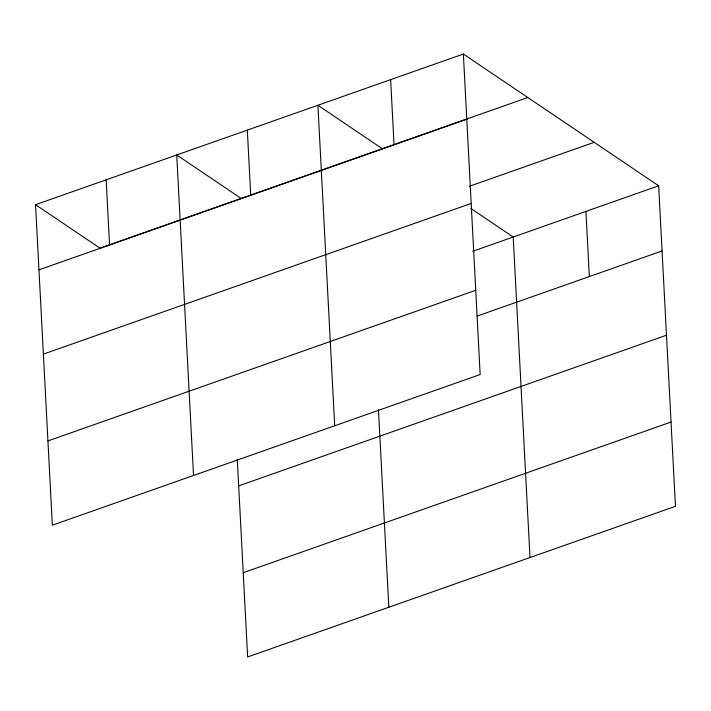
<?xml version="1.0" encoding="UTF-8"?>
<svg xmlns="http://www.w3.org/2000/svg" width="711" height="711" viewBox="0 0 711 711"><rect width="100%" height="100%" fill="white"/><g stroke="black" fill="none" stroke-linecap="round" stroke-linejoin="round"><path stroke-width="1.07" d="M463.359 54.036L480.156 374.537L52.347 525.198L35.55 204.688L463.359 54.036L658.653 185.802L675.45 506.312L247.641 656.964L237.278 459.27M527.802 97.523L99.993 248.175L35.55 204.688M38.963 269.842L466.772 119.19M469.527 186.229L594.209 142.316M43.38 354.114L471.189 203.453M472.717 251.285L658.653 185.802M47.93 440.927L475.739 290.275M477.17 316.066L662.065 250.956M238.674 485.88L666.483 335.219M243.224 572.702L671.033 422.041M382.349 148.741L317.906 105.255L334.703 425.765M470.851 208.447L513.2 237.03L529.997 557.531M241.171 198.458L176.728 154.971L193.525 475.481M585.926 211.416L589.339 276.57M390.632 79.65L394.045 144.795M378.456 409.554L388.819 607.247M247.312 130.113L250.725 195.267M106.135 179.83L109.556 244.984"/></g></svg>
